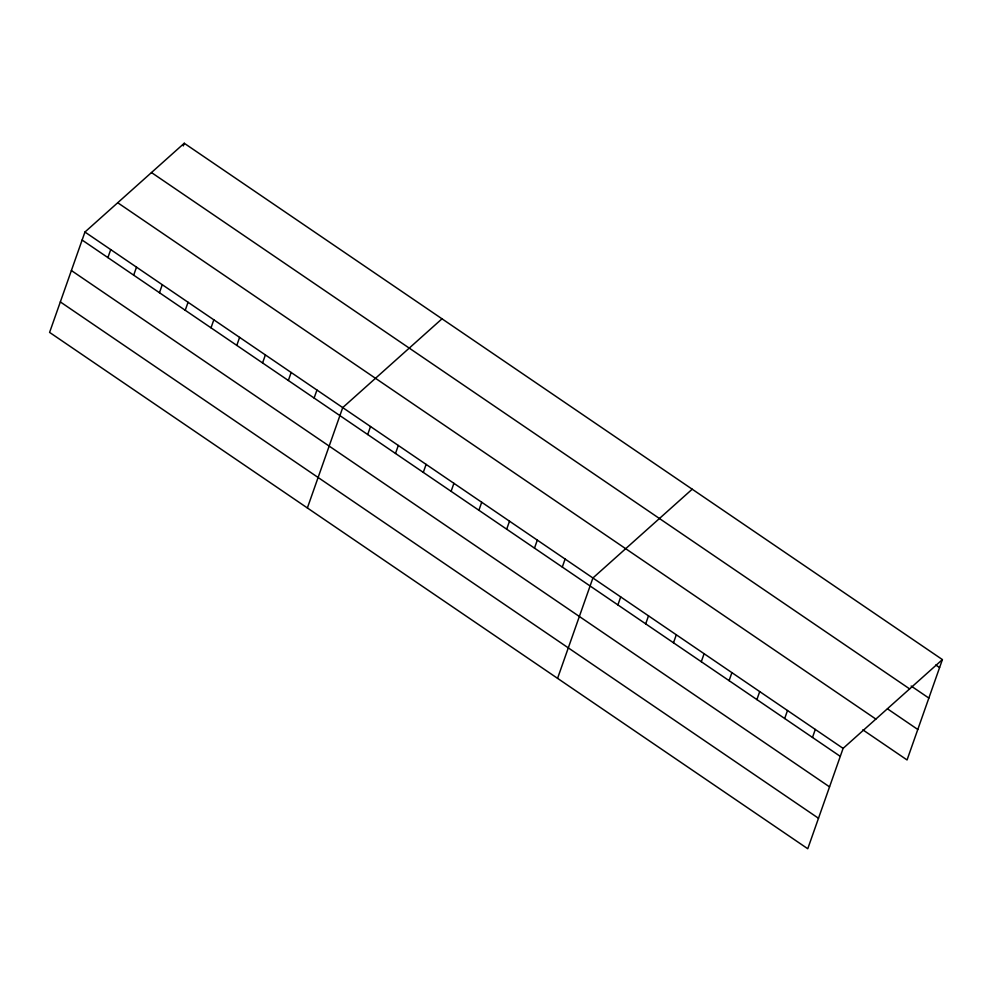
<?xml version="1.0" encoding="UTF-8"?>
<svg xmlns="http://www.w3.org/2000/svg" width="992" height="992" viewBox="0 0 992 992"><rect width="100%" height="100%" fill="white"/><g stroke="black" fill="none" stroke-linecap="round" stroke-linejoin="round"><path stroke-width="1.49" d="M84.94 232.041L49.6 332.407L807.761 848.743L843.101 748.377L942.4 659.593L184.239 143.257L84.94 232.041L843.101 748.377M107.905 257.598L110.72 249.6M133.684 275.156L136.499 267.158M183.309 145.923L184.239 143.257M159.464 292.714L162.279 284.704M185.231 310.273L188.058 302.262M211.011 327.819L213.826 319.821M236.79 345.377L239.605 337.379M262.57 362.936L265.385 354.925M288.35 380.494L291.164 372.484M314.117 398.04L316.944 390.042M307.371 507.966L342.724 407.6L442.01 318.804M367.697 434.533L370.512 426.535M395.498 453.468L398.313 445.458M423.299 472.403L426.114 464.392M451.1 491.325L453.914 483.327M478.9 510.26L481.715 502.262M506.689 529.195L509.516 521.184M534.49 548.13L537.317 540.119M562.29 567.052L565.105 559.054M557.566 678.354L592.906 577.989L692.205 489.205M617.892 604.922L620.707 596.924M645.693 623.856L648.508 615.846M673.494 642.791L676.308 634.781M701.294 661.714L704.109 653.716M729.083 680.648L731.91 672.65M756.884 699.583L759.711 691.585M784.684 718.518L787.499 710.508M812.485 737.453L815.3 729.442M942.4 659.593L907.06 759.959L862.829 729.839M935.791 665.012L939.585 667.591M911.152 686.03L928.847 698.07M151.478 172.558L909.627 688.894M887.468 708.821L917.786 729.48M117.713 202.74L875.874 719.076M82.125 240.052L840.286 756.375M71.387 270.531L829.548 786.867M60.338 301.928L818.487 818.264"/></g></svg>
